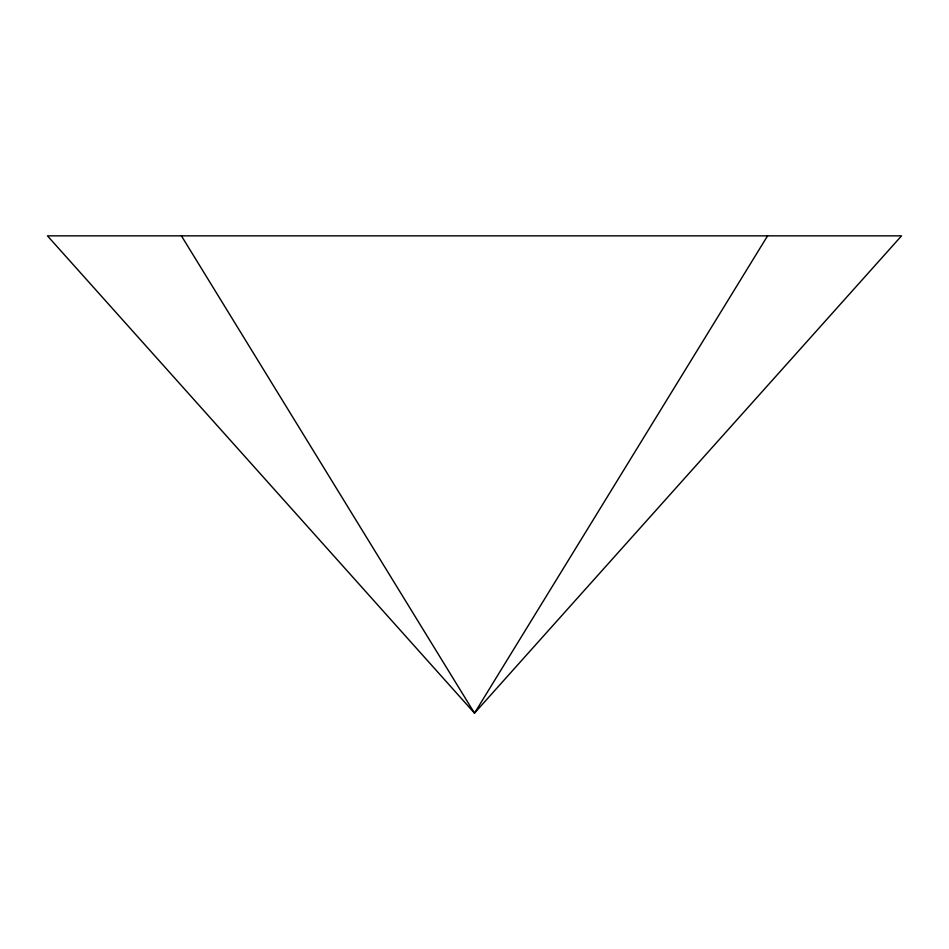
<?xml version="1.0" encoding="UTF-8"?>
<svg xmlns="http://www.w3.org/2000/svg" width="949" height="949" viewBox="0 0 949 949"><rect width="100%" height="100%" fill="white"/><g stroke="black" fill="none" stroke-linecap="round" stroke-linejoin="round"><path stroke-width="1.42" d="M767.587 235.85L474.5 713.15L47.45 235.85L901.55 235.85L474.5 713.15L181.413 235.85"/></g></svg>
